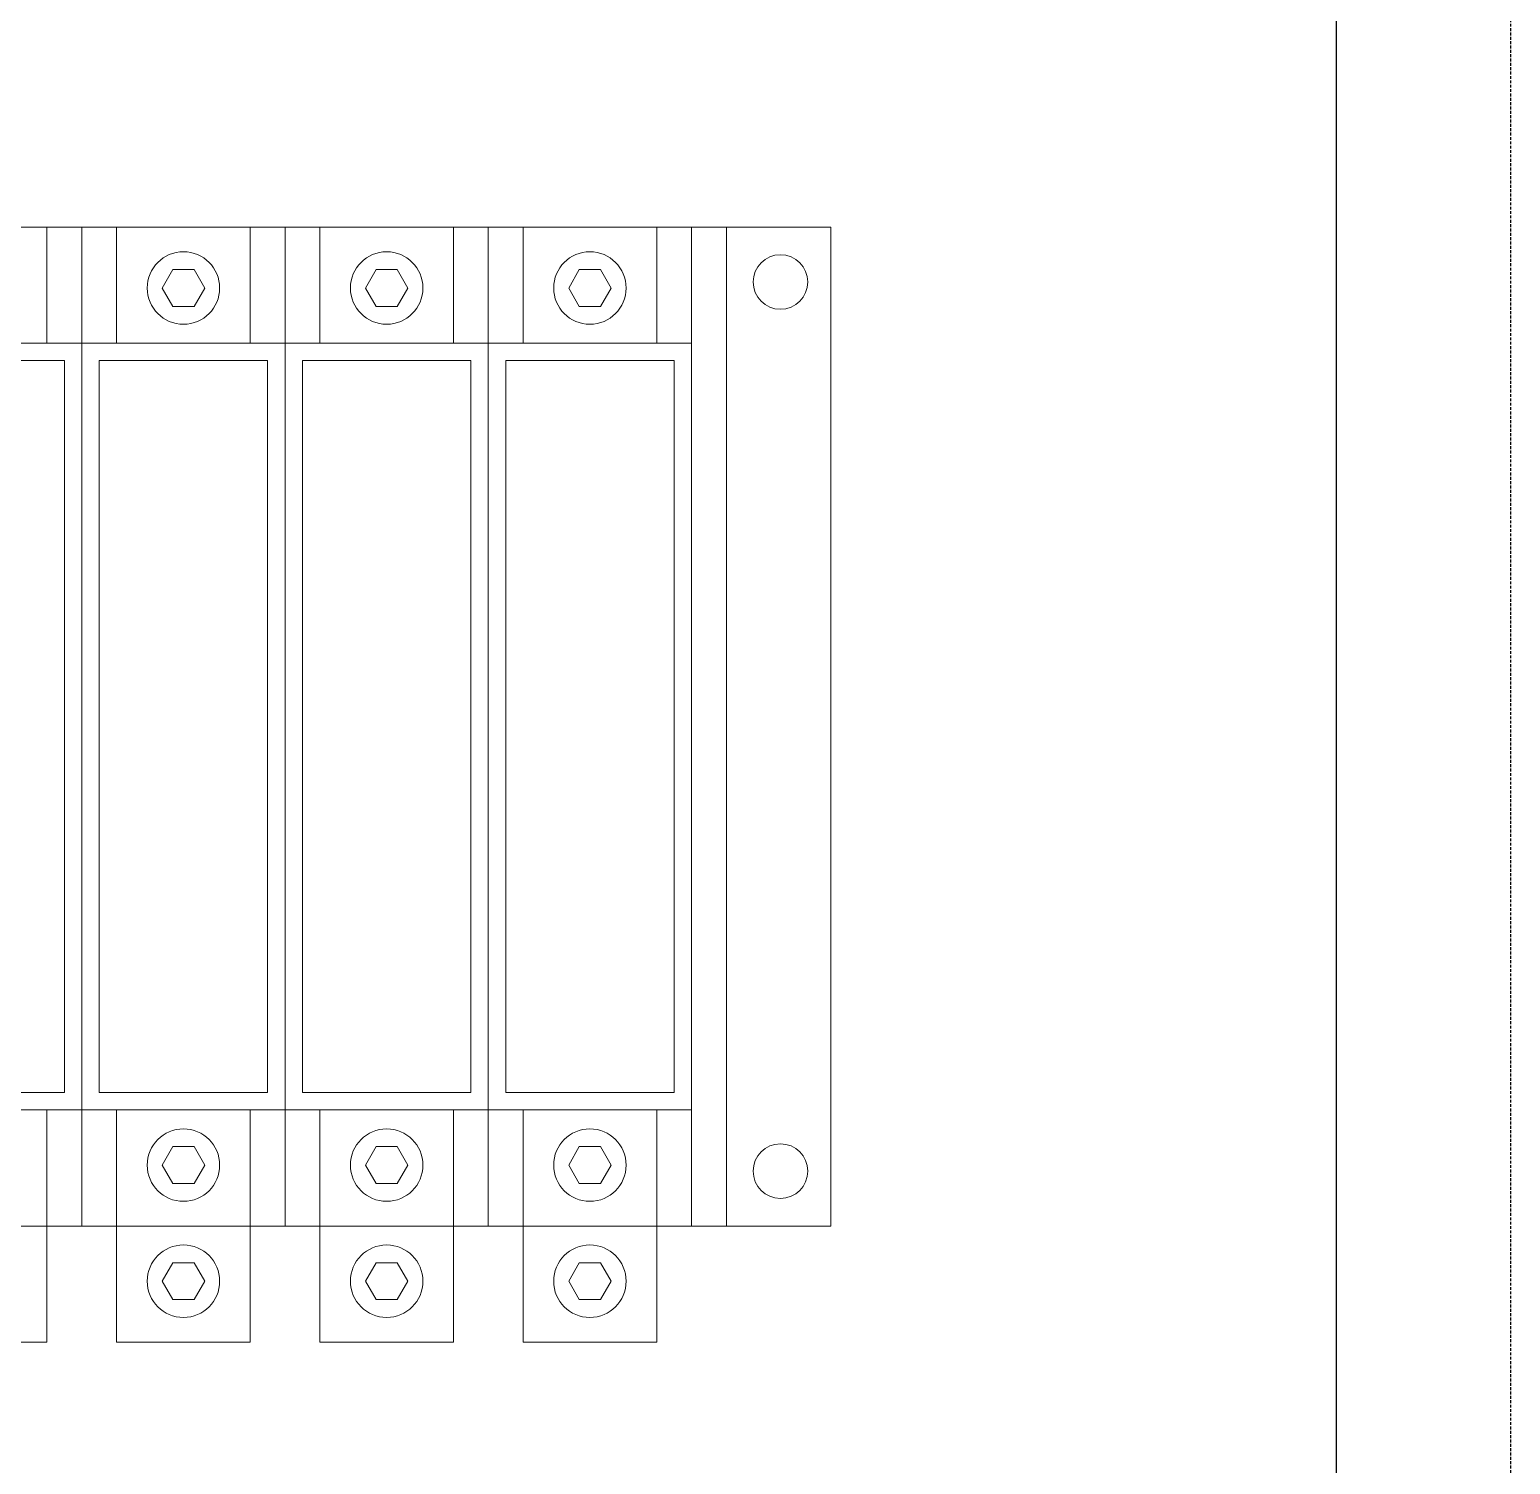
# Model space of a CAD drawing. Extents: x 221932 to 222432, y 326828 to 327828.
# Drawn here: x 222176.8 to 222431.8, y 327334.3 to 327581.4 of the extents above; entities that cross this region are included whole.
import ezdxf

# ---------------------------------------------------------------- set-up
doc = ezdxf.new("R2010")
doc.units = 0
doc.header["$MEASUREMENT"] = 0
doc.linetypes.add('DASHED', pattern=[0.75, 0.5, -0.25])
doc.layers.add('布置图', color=30, linetype='Continuous')
doc.layers.add('细线', color=7, linetype='Continuous', lineweight=0)

# ---------------------------------------------------------------- blocks, each defined once
blk = doc.blocks.new('Manufacturer光辉PartName双电源自动转换开关Series63ShellFrameLimitingCurrentRemarkPartTypeMinCurrent10MaxCurrent63Poles4PMinPower0MaxPower0LibType2DelFlgfalseUpdateDate')
at = {"layer": '细线'}
for points in [[(-133, -76), (133, -76), (133, 96), (-133, 96)], [(-31.01, 96), (3.99, 96), (3.99, -76), (-31.01, -76)], [(-25.01, 76), (-2.01, 76), (-2.01, 96), (-25.01, 96)], [(3.99, 96), (38.99, 96), (38.99, -76), (3.99, -76)], [(9.99, 76), (32.99, 76), (32.99, 96), (9.99, 96)], [(38.99, 96), (73.99, 96), (73.99, -76), (38.99, -76)], [(44.99, 76), (67.99, 76), (67.99, 96), (44.99, 96)], [(73.99, 96), (108.99, 96), (108.99, -76), (73.99, -76)], [(79.99, 76), (102.99, 76), (102.99, 96), (79.99, 96)], [(114.99, 96), (133, 96), (133, -76), (114.99, -76)], [(25.15, 85.5), (23.32, 88.67), (19.66, 88.67), (17.84, 85.5), (19.66, 82.33), (23.32, 82.33)], [(60.15, 85.5), (58.32, 88.67), (54.66, 88.67), (52.84, 85.5), (54.66, 82.33), (58.32, 82.33)], [(95.15, 85.5), (93.32, 88.67), (89.66, 88.67), (87.84, 85.5), (89.66, 82.33), (93.32, 82.33)], [(-31.01, 76), (3.99, 76), (3.99, -56), (-31.01, -56)], [(3.99, 76), (38.99, 76), (38.99, -56), (3.99, -56)], [(38.99, 76), (73.99, 76), (73.99, -56), (38.99, -56)], [(73.99, 76), (108.99, 76), (108.99, -56), (73.99, -56)], [(-28.01, 73), (0.99, 73), (0.99, -53), (-28.01, -53)], [(6.99, 73), (35.99, 73), (35.99, -53), (6.99, -53)], [(41.99, 73), (70.99, 73), (70.99, -53), (41.99, -53)], [(76.99, 73), (105.99, 73), (105.99, -53), (76.99, -53)], [(-25.01, -56), (-2.01, -56), (-2.01, -76), (-25.01, -76)], [(9.99, -56), (32.99, -56), (32.99, -76), (9.99, -76)], [(44.99, -56), (67.99, -56), (67.99, -76), (44.99, -76)], [(79.99, -56), (102.99, -56), (102.99, -76), (79.99, -76)], [(25.15, -65.5), (23.32, -68.67), (19.66, -68.67), (17.84, -65.5), (19.66, -62.33), (23.32, -62.33)], [(60.15, -65.5), (58.32, -68.67), (54.66, -68.67), (52.84, -65.5), (54.66, -62.33), (58.32, -62.33)], [(95.15, -65.5), (93.32, -68.67), (89.66, -68.67), (87.84, -65.5), (89.66, -62.33), (93.32, -62.33)], [(-25.01, -76), (-2.01, -76), (-2.01, -96), (-25.01, -96)], [(9.99, -76), (32.99, -76), (32.99, -96), (9.99, -96)], [(44.99, -76), (67.99, -76), (67.99, -96), (44.99, -96)], [(79.99, -76), (102.99, -76), (102.99, -96), (79.99, -96)], [(25.15, -85.5), (23.32, -88.67), (19.66, -88.67), (17.84, -85.5), (19.66, -82.33), (23.32, -82.33)], [(60.15, -85.5), (58.32, -88.67), (54.66, -88.67), (52.84, -85.5), (54.66, -82.33), (58.32, -82.33)], [(95.15, -85.5), (93.32, -88.67), (89.66, -88.67), (87.84, -85.5), (89.66, -82.33), (93.32, -82.33)]]:
    blk.add_lwpolyline(points, close=True, dxfattribs=at)
for centre, radius in [((21.49, 85.5), 6.24), ((56.49, 85.5), 6.24), ((91.49, 85.5), 6.24), ((124.3, 86.54), 4.7), ((21.49, -65.5), 6.24), ((56.49, -65.5), 6.24), ((91.49, -65.5), 6.24), ((124.3, -66.54), 4.7), ((21.49, -85.5), 6.24), ((56.49, -85.5), 6.24), ((91.49, -85.5), 6.24)]:
    blk.add_circle(centre, radius, dxfattribs=at)

msp = doc.modelspace()

# ---------------------------------------------------------------- linework, layer by layer
at = {"color": 2}
msp.add_lwpolyline([(221961.79, 327778.38), (222401.79, 327778.38), (222401.79, 326878.38), (221961.79, 326878.38)], close=True, dxfattribs=at)
at = {"layer": '布置图', "linetype": 'DASHED'}
msp.add_lwpolyline([(221931.79, 327828.38), (222431.79, 327828.38), (222431.79, 326828.38), (221931.79, 326828.38)], close=True, dxfattribs=at)

# ---------------------------------------------------------------- block references
msp.add_blockref('Manufacturer光辉PartName双电源自动转换开关Series63ShellFrameLimitingCurrentRemarkPartTypeMinCurrent10MaxCurrent63Poles4PMinPower0MaxPower0LibType2DelFlgfalseUpdateDate', (222181.79, 327451.38))

doc.saveas('drawing.dxf')
